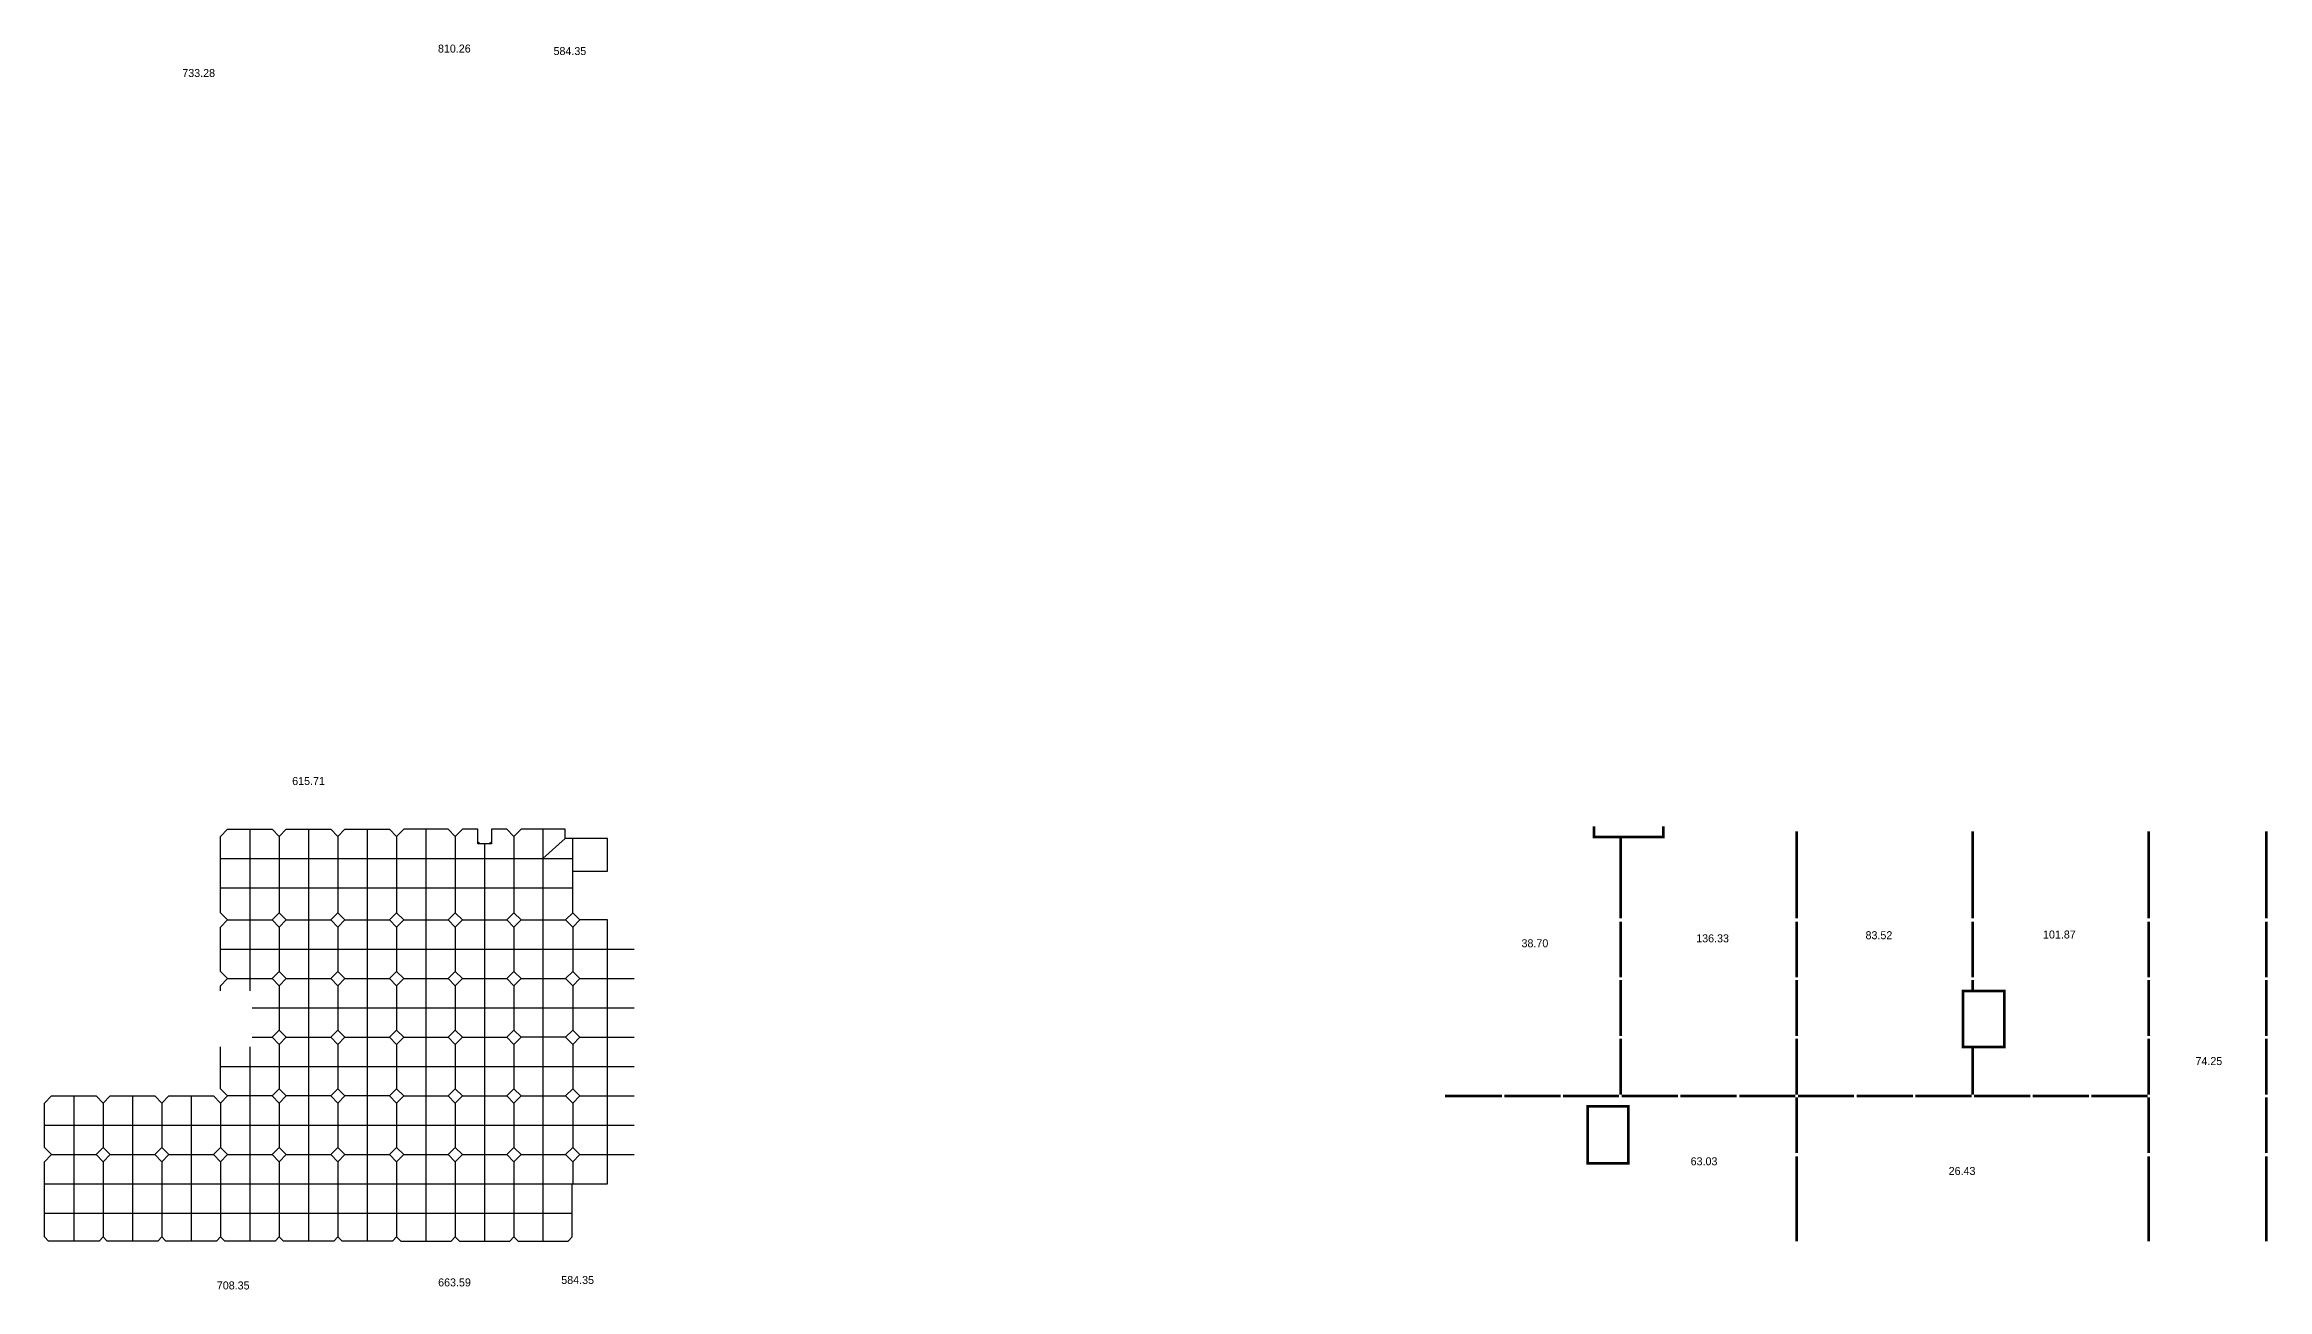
# Model space of a CAD drawing. Header units: millimetres. Extents: x -552870 to 1405794, y -1345622 to 197746.
# Drawn here: x 499130 to 915780, y -1104904 to -871439 of the extents above; entities that cross this region are included whole.
import ezdxf

# ---------------------------------------------------------------- set-up
doc = ezdxf.new("R2010")
doc.units = ezdxf.units.MM
doc.header["$LTSCALE"] = 1000
doc.header["$MEASUREMENT"] = 0
doc.layers.get('0').update_dxf_attribs({"linetype": 'CONTINUOUS'})
doc.styles.add('나눔바른고딕', font='')
doc.styles.get('나눔바른고딕').set_extended_font_data('나눔바른고딕')

msp = doc.modelspace()

# ---------------------------------------------------------------- linework, layer by layer
at = {"color": 114, "ltscale": 10000, "true_color": 0x139b48}
for points in [[(532130.1, -1048909.5), (532130.1, -1047933.7), (533454.4, -1046609.5), (532130.1, -1045285.2), (532130.1, -1036933.7), (533454.4, -1035609.5), (532130.1, -1034285.2), (532130.1, -1019933.7), (533454.4, -1018609.5), (541805.8, -1018609.5), (543130.1, -1019933.7), (544454.4, -1018609.5), (552805.8, -1018609.5), (554130.1, -1019933.7), (555454.4, -1018609.5), (563805.8, -1018609.5), (565130.1, -1019933.7)], [(537630.1, -1018609.5), (537630.1, -1048909.5)], [(543130.1, -1019933.7), (543130.1, -1034285.2)], [(548630.1, -1018609.5), (548630.1, -1068609.5)], [(554130.1, -1019933.7), (554130.1, -1034285.2)], [(559630.1, -1018609.5), (559630.1, -1068609.5)], [(587130.1, -1019933.7), (585805.8, -1018609.5), (582930.1, -1018609.5), (582930.1, -1021334.5), (580330.1, -1021334.5), (580330.1, -1018609.5), (577454.4, -1018609.5), (576130.1, -1019933.7), (574805.8, -1018609.5), (566454.4, -1018609.5), (565130.1, -1019933.7), (565130.1, -1034285.2), (566454.4, -1035609.5), (565130.1, -1036933.7), (565130.1, -1045285.2), (566454.4, -1046609.5), (565130.1, -1047933.7), (565130.1, -1056285.2), (566454.4, -1057609.5), (565130.1, -1058933.7), (565130.1, -1067285.2), (566454.4, -1068609.5), (565130.1, -1069933.7), (565130.1, -1078285.2), (566454.4, -1079609.5), (565130.1, -1080933.7), (565130.1, -1095035.2), (565904.4, -1095809.5), (575355.8, -1095809.5), (576130.1, -1095035.2), (576904.4, -1095809.5), (586355.8, -1095809.5), (587130.1, -1095035.2)], [(570630.1, -1018609.5), (570630.1, -1095809.5)], [(576130.1, -1019933.7), (576130.1, -1034285.2)], [(604655.1, -1057609.5), (604655.1, -1035609.5), (599454.4, -1035609.5), (598130.1, -1034285.2), (598130.1, -1026459.5), (604655.1, -1026459.5), (604655.1, -1020309.5), (596705.8, -1020309.5), (596705.8, -1018609.5), (588454.4, -1018609.5), (587130.1, -1019933.7), (587130.1, -1034285.2), (588454.4, -1035609.5), (587130.1, -1036933.7), (587130.1, -1045285.2), (588454.4, -1046609.5), (587130.1, -1047933.7), (587130.1, -1056285.2), (588454.4, -1057609.5), (587130.1, -1058933.7), (587130.1, -1067285.2), (588454.4, -1068609.5), (587130.1, -1069933.7), (587130.1, -1078285.2), (588454.4, -1079609.5), (587130.1, -1080933.7), (587130.1, -1095035.2), (587904.4, -1095809.5), (597255.8, -1095809.5), (598030.1, -1095035.2), (598030.1, -1085109.5), (604655.1, -1085109.5), (604655.1, -1057609.5)], [(592530.1, -1018609.5), (592530.1, -1057609.5), (592530.1, -1095809.5)], [(596705.8, -1020309.5), (592530.1, -1024109.5)], [(598130.1, -1026459.5), (598130.1, -1020309.5)], [(532130.1, -1024109.5), (565130.1, -1024109.5)], [(565130.1, -1024109.5), (587130.1, -1024109.5)], [(580630.1, -1021034.5), (580330.1, -1021334.5)], [(581630.1, -1021334.5), (581630.1, -1095809.5)], [(582630.1, -1021034.5), (582930.1, -1021334.5)], [(587130.1, -1024109.5), (598130.1, -1024109.5)], [(532130.1, -1029609.5), (565130.1, -1029609.5)], [(565130.1, -1029609.5), (587130.1, -1029609.5)], [(587130.1, -1029609.5), (598130.1, -1029609.5)], [(533454.4, -1035609.5), (541805.8, -1035609.5)], [(543130.1, -1034285.2), (541805.8, -1035609.5), (543130.1, -1036933.7), (544454.4, -1035609.5), (543130.1, -1034285.2)], [(543130.1, -1036933.7), (543130.1, -1045285.2)], [(544454.4, -1035609.5), (552805.8, -1035609.5)], [(554130.1, -1034285.2), (552805.8, -1035609.5), (554130.1, -1036933.7), (555454.4, -1035609.5), (554130.1, -1034285.2)], [(554130.1, -1036933.7), (554130.1, -1045285.2)], [(555454.4, -1035609.5), (563805.8, -1035609.5)], [(565130.1, -1034285.2), (563805.8, -1035609.5), (565130.1, -1036933.7)], [(566454.4, -1035609.5), (574805.8, -1035609.5)], [(576130.1, -1034285.2), (574805.8, -1035609.5), (576130.1, -1036933.7), (577454.4, -1035609.5), (576130.1, -1034285.2)], [(576130.1, -1036933.7), (576130.1, -1045285.2)], [(577454.4, -1035609.5), (585805.8, -1035609.5)], [(587130.1, -1034285.2), (585805.8, -1035609.5), (587130.1, -1036933.7)], [(588454.4, -1035609.5), (596805.8, -1035609.5)], [(598130.1, -1034285.2), (596805.8, -1035609.5), (598130.1, -1036933.7), (599454.4, -1035609.5)], [(598130.1, -1036933.7), (598130.1, -1045285.2)], [(532130.1, -1041109.5), (565130.1, -1041109.5)], [(565130.1, -1041109.5), (587130.1, -1041109.5)], [(587130.1, -1041109.5), (609680.1, -1041109.5)], [(543130.1, -1045285.2), (541805.8, -1046609.5), (543130.1, -1047933.7), (544454.4, -1046609.5), (543130.1, -1045285.2)], [(554130.1, -1045285.2), (552805.8, -1046609.5), (554130.1, -1047933.7), (555454.4, -1046609.5), (554130.1, -1045285.2)], [(565130.1, -1045285.2), (563805.8, -1046609.5), (565130.1, -1047933.7)], [(576130.1, -1045285.2), (574805.8, -1046609.5), (576130.1, -1047933.7), (577454.4, -1046609.5), (576130.1, -1045285.2)], [(587130.1, -1045285.2), (585805.8, -1046609.5), (587130.1, -1047933.7)], [(598130.1, -1045285.2), (596805.8, -1046609.5), (598130.1, -1047933.7), (599454.4, -1046609.5), (598130.1, -1045285.2)], [(533454.4, -1046609.5), (541805.8, -1046609.5)], [(543130.1, -1047933.7), (543130.1, -1056285.2)], [(544454.4, -1046609.5), (552805.8, -1046609.5)], [(554130.1, -1047933.7), (554130.1, -1056285.2)], [(555454.4, -1046609.5), (563805.8, -1046609.5)], [(566454.4, -1046609.5), (574805.8, -1046609.5)], [(576130.1, -1047933.7), (576130.1, -1056285.2)], [(577454.4, -1046609.5), (585805.8, -1046609.5)], [(588454.4, -1046609.5), (596805.8, -1046609.5)], [(598130.1, -1047933.7), (598130.1, -1056285.2)], [(599454.4, -1046609.5), (609680.1, -1046609.5)], [(538080.1, -1052109.5), (565130.1, -1052109.5)], [(565130.1, -1052109.5), (587130.1, -1052109.5)], [(587130.1, -1052109.5), (609680.1, -1052109.5)], [(538080.1, -1057609.5), (541805.8, -1057609.5)], [(543130.1, -1056285.2), (541805.8, -1057609.5), (543130.1, -1058933.7), (544454.4, -1057609.5), (543130.1, -1056285.2)], [(544454.4, -1057609.5), (552805.8, -1057609.5)], [(554130.1, -1056285.2), (552805.8, -1057609.5), (554130.1, -1058933.7), (555454.4, -1057609.5), (554130.1, -1056285.2)], [(555454.4, -1057609.5), (563805.8, -1057609.5)], [(565130.1, -1056285.2), (563805.8, -1057609.5), (565130.1, -1058933.7)], [(566454.4, -1057609.5), (574805.8, -1057609.5)], [(576130.1, -1056285.2), (574805.8, -1057609.5), (576130.1, -1058933.7), (577454.4, -1057609.5), (576130.1, -1056285.2)], [(577454.4, -1057609.5), (585805.8, -1057609.5)], [(587130.1, -1056285.2), (585805.8, -1057609.5), (587130.1, -1058933.7)], [(596805.8, -1057609.5), (588454.4, -1057609.5)], [(598130.1, -1056285.2), (596805.8, -1057609.5), (598130.1, -1058933.7), (599454.4, -1057609.5), (598130.1, -1056285.2)], [(599454.4, -1057609.5), (609680.1, -1057609.5)], [(565130.1, -1067285.2), (563805.8, -1068609.5), (555454.4, -1068609.5), (554130.1, -1067285.2), (552805.8, -1068609.5), (544454.4, -1068609.5), (543130.1, -1067285.2), (541805.8, -1068609.5), (533454.4, -1068609.5), (532130.1, -1067285.2), (532130.1, -1059409.5)], [(537630.1, -1059409.5), (537630.1, -1068609.5)], [(543130.1, -1058933.7), (543130.1, -1067285.2)], [(554130.1, -1058933.7), (554130.1, -1067285.2)], [(576130.1, -1058933.7), (576130.1, -1067285.2)], [(598130.1, -1058933.7), (598130.1, -1067285.2)], [(532130.1, -1063109.5), (565130.1, -1063109.5)], [(565130.1, -1063109.5), (587130.1, -1063109.5)], [(587130.1, -1063109.5), (609680.1, -1063109.5)], [(565130.1, -1095035.2), (564355.8, -1095809.5), (554904.4, -1095809.5), (554130.1, -1095035.2), (553355.8, -1095809.5), (543904.4, -1095809.5), (543130.1, -1095035.2), (542355.8, -1095809.5), (532904.4, -1095809.5), (532130.1, -1095035.2), (531355.8, -1095809.5), (521904.4, -1095809.5), (521130.1, -1095035.2), (520355.8, -1095809.5), (510904.4, -1095809.5), (510130.1, -1095035.2), (509355.8, -1095809.5), (499904.4, -1095809.5), (499130.1, -1095035.2), (499130.1, -1080933.7), (500454.4, -1079609.5), (499130.1, -1078285.2), (499130.1, -1069933.7), (500454.4, -1068609.5), (508805.8, -1068609.5), (510130.1, -1069933.7), (511454.4, -1068609.5), (519805.8, -1068609.5), (521130.1, -1069933.7), (522454.4, -1068609.5), (530805.8, -1068609.5), (532130.1, -1069933.7), (533454.4, -1068609.5)], [(504630.1, -1068609.5), (504630.1, -1095809.5)], [(510130.1, -1069933.7), (510130.1, -1078285.2)], [(515630.1, -1068609.5), (515630.1, -1095809.5)], [(521130.1, -1069933.7), (521130.1, -1078285.2)], [(526630.1, -1068609.5), (526630.1, -1095809.5)], [(532130.1, -1069933.7), (532130.1, -1078285.2)], [(537630.1, -1068609.5), (537630.1, -1095809.5)], [(544454.4, -1068609.5), (543130.1, -1069933.7), (541805.8, -1068609.5)], [(543130.1, -1069933.7), (543130.1, -1078285.2)], [(548630.1, -1068609.5), (548630.1, -1095809.5)], [(555454.4, -1068609.5), (554130.1, -1069933.7), (552805.8, -1068609.5)], [(554130.1, -1069933.7), (554130.1, -1078285.2)], [(559630.1, -1068609.5), (559630.1, -1095809.5)], [(565130.1, -1069933.7), (563805.8, -1068609.5)], [(566454.4, -1068609.5), (574805.8, -1068609.5)], [(576130.1, -1067285.2), (574805.8, -1068609.5), (576130.1, -1069933.7), (577454.4, -1068609.5), (576130.1, -1067285.2)], [(576130.1, -1069933.7), (576130.1, -1078285.2)], [(577454.4, -1068609.5), (585805.8, -1068609.5)], [(587130.1, -1067285.2), (585805.8, -1068609.5), (587130.1, -1069933.7)], [(588454.4, -1068609.5), (596805.8, -1068609.5)], [(598130.1, -1067285.2), (596805.8, -1068609.5), (598130.1, -1069933.7), (599454.4, -1068609.5), (598130.1, -1067285.2)], [(598130.1, -1069933.7), (598130.1, -1078285.2)], [(599454.4, -1068609.5), (609680.1, -1068609.5)], [(499130.1, -1074109.5), (565130.1, -1074109.5)], [(565130.1, -1074109.5), (587130.1, -1074109.5)], [(587130.1, -1074109.5), (609680.1, -1074109.5)], [(510130.1, -1078285.2), (508805.8, -1079609.5), (510130.1, -1080933.7), (511454.4, -1079609.5), (510130.1, -1078285.2)], [(521130.1, -1078285.2), (519805.8, -1079609.5), (521130.1, -1080933.7), (522454.4, -1079609.5), (521130.1, -1078285.2)], [(532130.1, -1078285.2), (530805.8, -1079609.5), (532130.1, -1080933.7), (533454.4, -1079609.5), (532130.1, -1078285.2)], [(543130.1, -1078285.2), (541805.8, -1079609.5), (543130.1, -1080933.7), (544454.4, -1079609.5), (543130.1, -1078285.2)], [(554130.1, -1078285.2), (552805.8, -1079609.5), (554130.1, -1080933.7), (555454.4, -1079609.5), (554130.1, -1078285.2)], [(565130.1, -1078285.2), (563805.8, -1079609.5), (565130.1, -1080933.7)], [(576130.1, -1078285.2), (574805.8, -1079609.5), (576130.1, -1080933.7), (577454.4, -1079609.5), (576130.1, -1078285.2)], [(587130.1, -1078285.2), (585805.8, -1079609.5), (587130.1, -1080933.7)], [(598130.1, -1078285.2), (596805.8, -1079609.5), (598130.1, -1080933.7), (599454.4, -1079609.5), (598130.1, -1078285.2)], [(500454.4, -1079609.5), (508805.8, -1079609.5)], [(510130.1, -1080933.7), (510130.1, -1095035.2)], [(511454.4, -1079609.5), (519805.8, -1079609.5)], [(521130.1, -1080933.7), (521130.1, -1095035.2)], [(522454.4, -1079609.5), (530805.8, -1079609.5)], [(532130.1, -1080933.7), (532130.1, -1095035.2)], [(533454.4, -1079609.5), (541805.8, -1079609.5)], [(543130.1, -1080933.7), (543130.1, -1095035.2)], [(544454.4, -1079609.5), (552805.8, -1079609.5)], [(554130.1, -1080933.7), (554130.1, -1095035.2)], [(555454.4, -1079609.5), (563805.8, -1079609.5)], [(566454.4, -1079609.5), (574805.8, -1079609.5)], [(576130.1, -1080933.7), (576130.1, -1095035.2)], [(577454.4, -1079609.5), (585805.8, -1079609.5)], [(588454.4, -1079609.5), (596805.8, -1079609.5)], [(598130.1, -1080933.7), (598130.1, -1085109.5)], [(599454.4, -1079609.5), (609680.1, -1079609.5)], [(499130.1, -1085109.5), (565130.1, -1085109.5)], [(565130.1, -1085109.5), (587130.1, -1085109.5)], [(587130.1, -1085109.5), (598030.1, -1085109.5)], [(499130.1, -1090609.5), (565130.1, -1090609.5)], [(565130.1, -1090609.5), (587130.1, -1090609.5)], [(587130.1, -1090609.5), (598030.1, -1090609.5)]]:
    msp.add_lwpolyline(points, dxfattribs=at)
at = {"color": 4, "ltscale": 10000, "const_width": 500}
for points in [[(794530.1, -1020034.5), (789530.1, -1020034.5), (789530.1, -1018034.5)], [(794530.1, -1035309.5), (794530.1, -1020034.5), (802530.1, -1020034.5), (802530.1, -1018034.5)], [(827530.1, -1019009.5), (827530.1, -1035284.5)], [(860530.1, -1019009.5), (860530.1, -1035284.5)], [(893530.1, -1035284.5), (893530.1, -1019009.5)], [(915530.1, -1019009.5), (915530.1, -1035284.5)], [(794530.1, -1046384.5), (794530.1, -1035909.5)], [(827530.1, -1035934.5), (827530.1, -1046384.5)], [(860530.1, -1035934.5), (860530.1, -1046384.5)], [(893530.1, -1046384.5), (893530.1, -1035934.5)], [(915530.1, -1035934.5), (915530.1, -1046384.5)], [(794530.1, -1057384.5), (794530.1, -1046834.5)], [(827530.1, -1046834.5), (827530.1, -1057384.5)], [(860530.1, -1046834.5), (860530.1, -1048909.5), (858730.1, -1048909.5), (858730.1, -1059409.5), (860530.1, -1059409.5), (860530.1, -1068384.5)], [(860530.1, -1048909.5), (866480.1, -1048909.5), (866480.1, -1059409.5), (860530.1, -1059409.5)], [(893530.1, -1057384.5), (893530.1, -1046834.5)], [(915530.1, -1046834.5), (915530.1, -1057384.5)], [(794530.1, -1068384.5), (794530.1, -1057834.5)], [(827530.1, -1057834.5), (827530.1, -1068384.5)], [(893530.1, -1068384.5), (893530.1, -1057834.5)], [(915530.1, -1057834.5), (915530.1, -1068384.5)], [(772305.1, -1068609.5), (761630.1, -1068609.5)], [(783305.1, -1068609.5), (772755.1, -1068609.5)], [(794230.1, -1068609.5), (783755.1, -1068609.5)], [(805305.1, -1068609.5), (794755.1, -1068609.5)], [(816305.1, -1068609.5), (805755.1, -1068609.5)], [(827305.1, -1068609.5), (816755.1, -1068609.5)], [(827530.1, -1079309.5), (827530.1, -1068834.5)], [(838305.1, -1068609.5), (827755.1, -1068609.5)], [(849305.1, -1068609.5), (838755.1, -1068609.5)], [(860305.1, -1068609.5), (849755.1, -1068609.5)], [(871305.1, -1068609.5), (860755.1, -1068609.5)], [(871755.1, -1068609.5), (882305.1, -1068609.5)], [(882755.1, -1068609.5), (893305.1, -1068609.5)], [(893530.1, -1068834.5), (893530.1, -1079309.5)], [(915530.1, -1068834.5), (915530.1, -1079309.5)], [(827530.1, -1079909.5), (827530.1, -1095859.5)], [(893530.1, -1079909.5), (893530.1, -1095859.5)], [(915530.1, -1079909.5), (915530.1, -1095859.5)]]:
    msp.add_lwpolyline(points, dxfattribs=at)
msp.add_lwpolyline([(788380.1, -1070559.5), (788380.1, -1081259.5), (790380.1, -1081259.5), (795980.1, -1081259.5), (795980.1, -1070559.5)], close=True, dxfattribs=at)

# ---------------------------------------------------------------- texts
at = {"color": 114, "ltscale": 10000, "true_color": 0x139b48, "style": '나눔바른고딕'}
for s, p in [('810.26', (572880.3, -872961.4)), ('584.35', (594537.8, -873426.7)), ('733.28', (524966.5, -877542.6)), ('615.71', (545558.7, -1010302.1)), ('708.35', (531436.3, -1104882.8)), ('663.59', (572915.5, -1104313.7)), ('584.35', (595988.8, -1103857))]:
    msp.add_text(s, height=1500, dxfattribs=at).set_placement(p)
at = {"ltscale": 10000, "style": '나눔바른고딕'}
for s, p in [('38.70', (775962.8, -1040723)), ('136.33', (808701.5, -1039798.9)), ('83.52', (840436.9, -1039211.1)), ('63.03', (807656.2, -1081604.1))]:
    msp.add_text(s, height=1500, dxfattribs=at).set_placement(p)
at = {"color": 4, "ltscale": 10000, "style": '나눔바른고딕'}
for s, p in [('101.87', (873698.9, -1039082.1)), ('74.25', (902275.8, -1062810.4)), ('26.43', (856014.4, -1083414.6))]:
    msp.add_text(s, height=1500, dxfattribs=at).set_placement(p)

doc.saveas('drawing.dxf')
